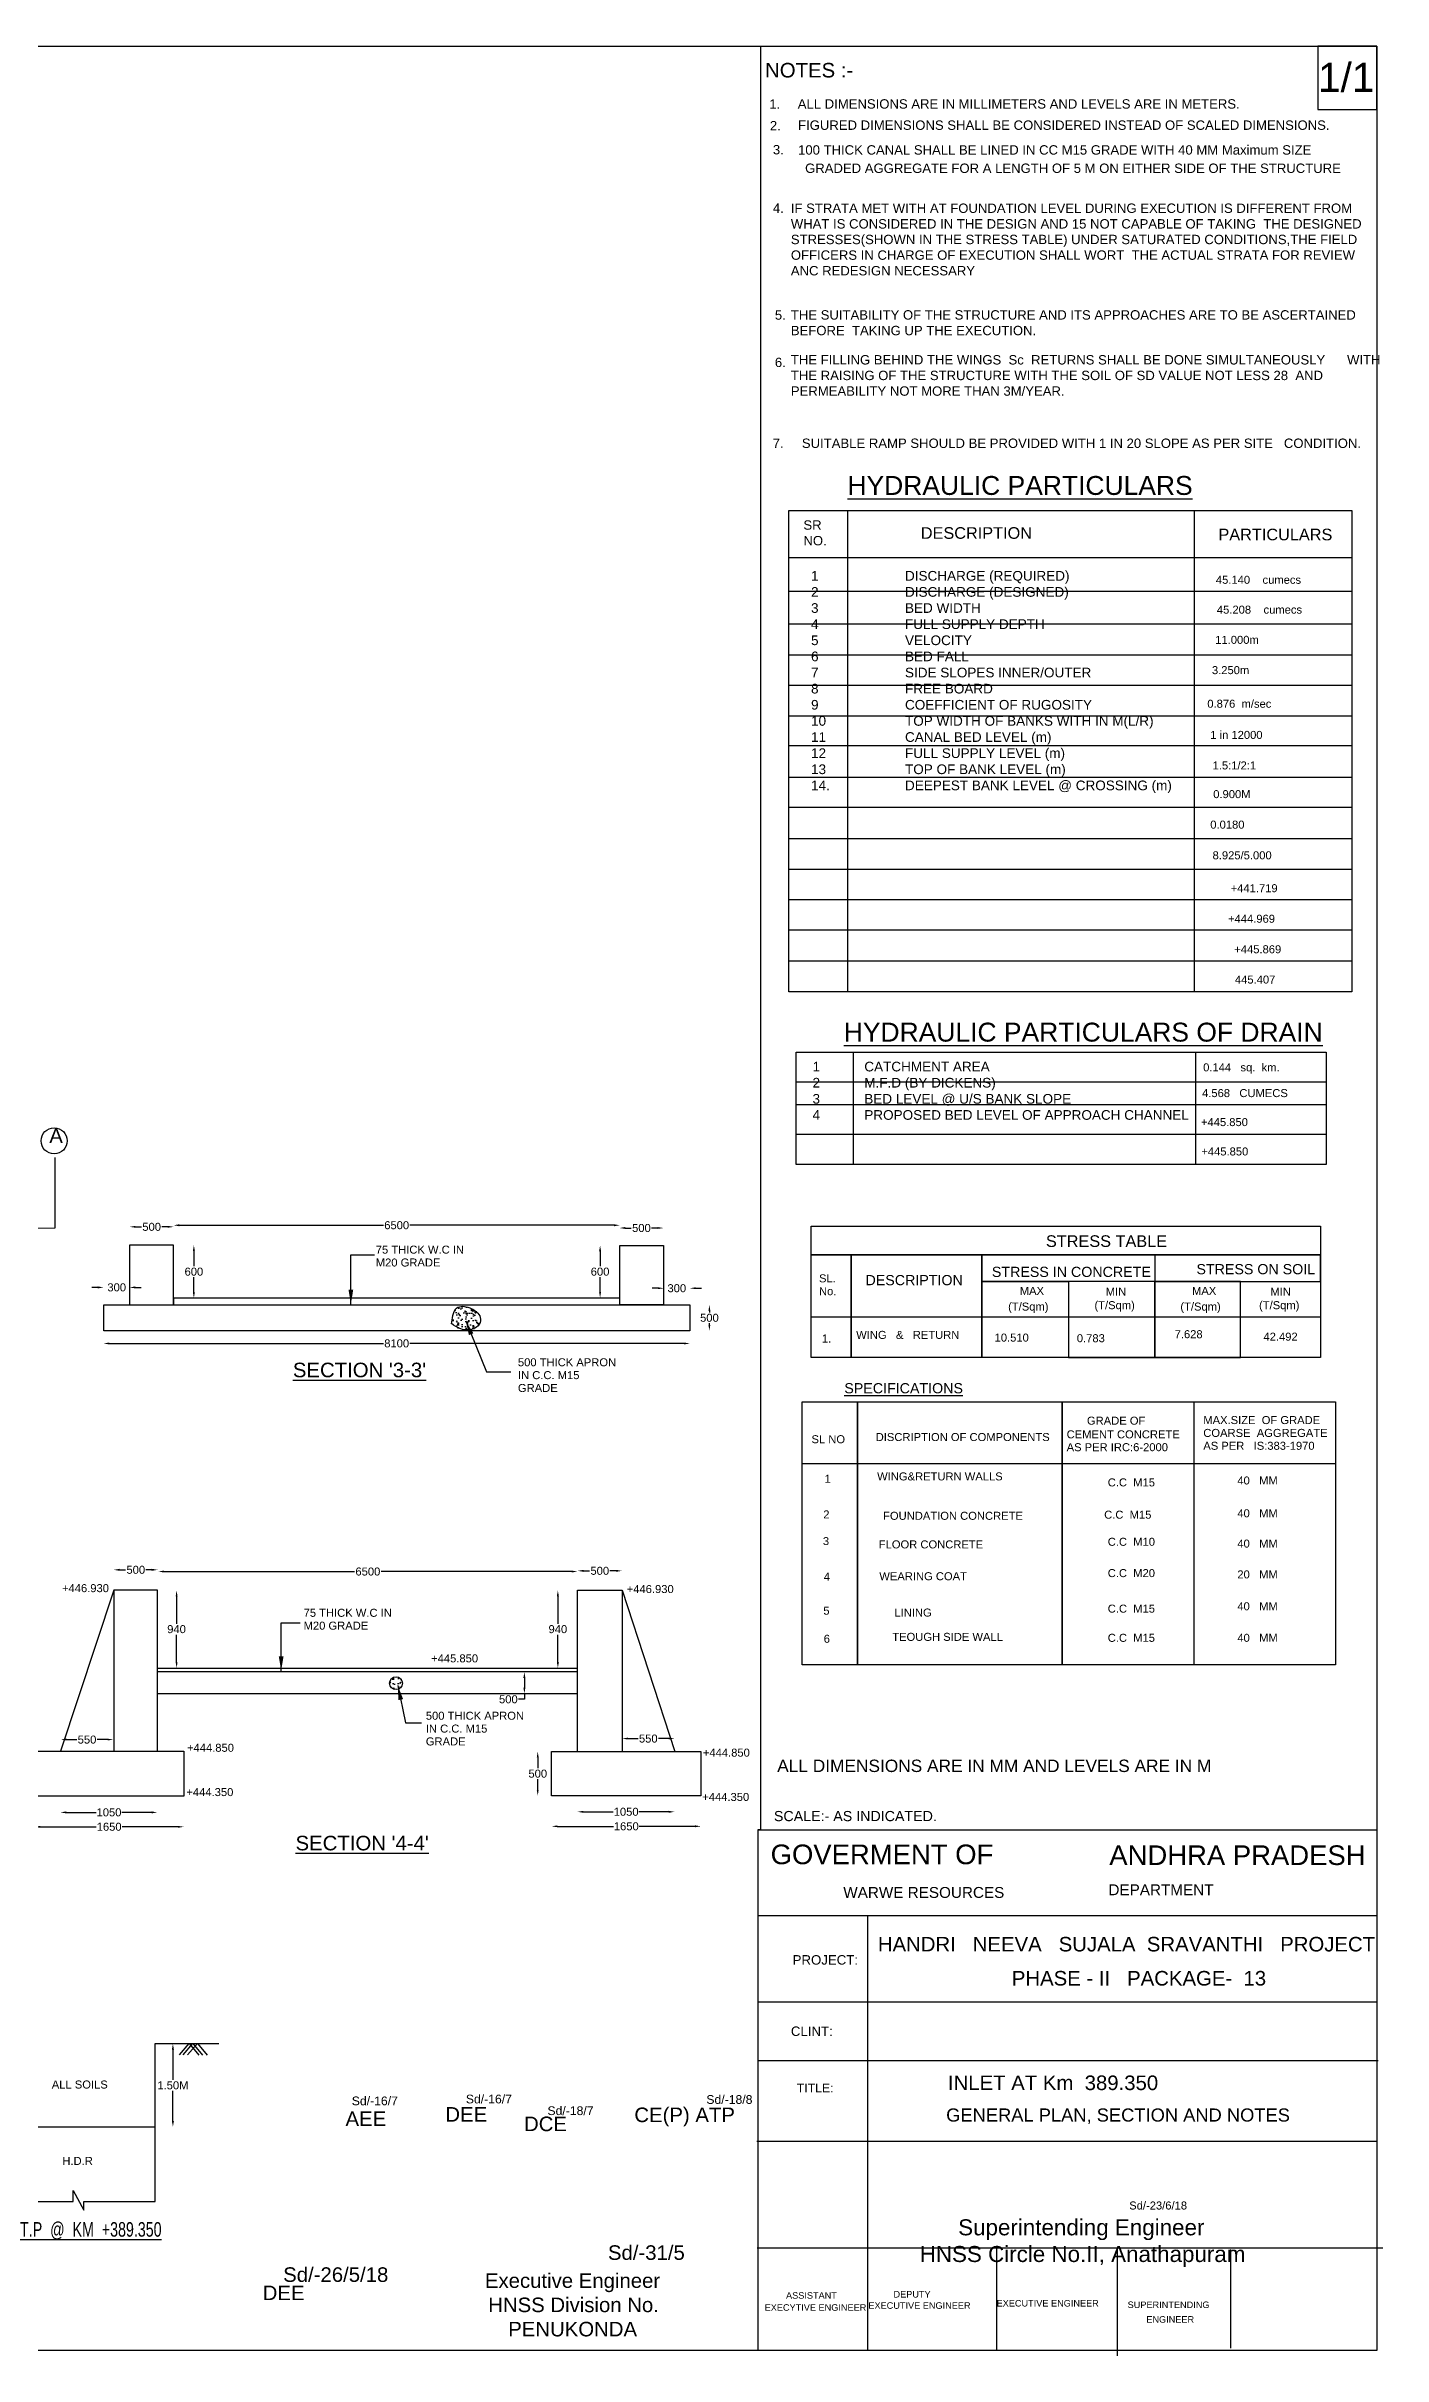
# Model space of a CAD drawing. Header units: inches. Extents: x 12 to 242, y 19 to 178.
# Drawn here: x 149.9 to 241.7, y 19.2 to 177.9 of the extents above; entities that cross this region are included whole.
import ezdxf

# ---------------------------------------------------------------- set-up
doc = ezdxf.new("R2010")
doc.units = ezdxf.units.IN
doc.header["$MEASUREMENT"] = 0
doc.styles.get("Standard").update_dxf_attribs({"font": 'arial.ttf', "height": 0.55})
doc.dimstyles.get("Standard").update_dxf_attribs({"dimtxt": 0.55, "dimasz": 0.4, "dimexe": 0.18, "dimexo": 0.0625, "dimgap": 0.09, "dimtad": 0, "dimtih": 1, "dimtoh": 1, "dimdec": 4, "dimzin": 0, "dimdsep": 46, "dimtxsty": 'Standard', "dimcen": 0.09, "dimse1": 1, "dimse2": 1, "dimadec": 0, "dimazin": 0, "dimtfac": 1, "dimtdec": 4, "dimtofl": 0, "dimtmove": 0, "dimatfit": 3, "dimfxl": 1, "dimtolj": 1, "dimtzin": 0, "dimarcsym": 0})
pattern_1 = [(50, (0, 0), (0.7172602, -0.0627521), [0.075, -0.825]), (355, (0, 0), (-0.1387513, 0.752192), [0.06, -0.66]), (100.4514, (0.0598, -0.0052), (0.5785094, 0.6894395), [0.0637402, -0.701142]), (46.1842, (0, 0.2), (1.067241, -0.165519), [0.1125, -1.2375]), (96.6356, (0.0889, 0.1862), (0.9346627, 0.974118), [0.09561, -1.051713]), (351.1842, (0, 0.2), (0.934662, 0.9741186), [0.09, -0.99]), (21, (0.1, 0.15), (0.596907, -0.4026189), [0.075, -0.825]), (326, (0.1, 0.15), (0.2433153, 0.72515), [0.06, -0.66]), (71.4514, (0.14974, 0.11645), (0.8402226, 0.3225305), [0.0637402, -0.701142]), (37.5, (0, 0), (0.01215986, 0.33289385), [0, -0.652, 0, -0.67, 0, -0.6625]), (7.5, (0, 0), (0.26306954, 0.3944117), [0, -0.382, 0, -0.637, 0, -0.2525]), (327.5, (-0.223, 0), (0.53382244, -0.02255487), [0, -0.25, 0, -0.78, 0, -1.035]), (317.5, (-0.323, 0), (0.5831862, 0.100105), [0, -0.325, 0, -0.518, 0, -0.735])]

# ---------------------------------------------------------------- blocks, each defined once
blk = doc.blocks.new('*D34')
at = {"color": 0, "lineweight": -2}
for p, q in [((156.08, 96.77), (156.49, 96.77)), ((158.3, 96.77), (157.88, 96.77))]:
    blk.add_line(p, q, dxfattribs=at)
at = {"color": 0}
for points in [[(156.08, 96.84), (156.08, 96.71), (155.68, 96.77)], [(158.3, 96.84), (158.3, 96.71), (158.7, 96.77)]]:
    blk.add_solid(points, dxfattribs=at)
at = {"layer": 'Defpoints', "color": 0}
for p in [(155.68, 95.51), (158.7, 96.77), (158.7, 95.51)]:
    blk.add_point(p, dxfattribs=at)
at = {"color": 0, "insert": (157.19, 96.77), "char_height": 0.55, "attachment_point": 5}
blk.add_mtext('\\A1;500', dxfattribs=at)
blk = doc.blocks.new('*D35')
at = {"color": 0, "lineweight": -2}
for p, q in [((160.09, 95.11), (160.09, 94.06)), ((160.09, 92.28), (160.09, 93.32))]:
    blk.add_line(p, q, dxfattribs=at)
at = {"color": 0}
for points in [[(160.02, 95.11), (160.16, 95.11), (160.09, 95.51)], [(160.02, 92.28), (160.16, 92.28), (160.09, 91.88)]]:
    blk.add_solid(points, dxfattribs=at)
at = {"layer": 'Defpoints', "color": 0}
for p in [(158.7, 95.51), (158.7, 91.88), (160.09, 91.88)]:
    blk.add_point(p, dxfattribs=at)
at = {"color": 0, "insert": (160.09, 93.69), "char_height": 0.55, "attachment_point": 5}
blk.add_mtext('\\A1;600', dxfattribs=at)
blk = doc.blocks.new('*D36')
at = {"color": 0, "lineweight": -2}
for p, q in [((153.49, 92.61), (153.09, 92.61)), ((156.08, 92.61), (156.48, 92.61))]:
    blk.add_line(p, q, dxfattribs=at)
at = {"color": 0}
for points in [[(153.49, 92.68), (153.49, 92.54), (153.89, 92.61)], [(156.08, 92.68), (156.08, 92.54), (155.68, 92.61)]]:
    blk.add_solid(points, dxfattribs=at)
at = {"layer": 'Defpoints', "color": 0}
for p in [(155.68, 92.61), (153.89, 91.42), (155.68, 91.42)]:
    blk.add_point(p, dxfattribs=at)
at = {"color": 0, "insert": (154.79, 92.61), "char_height": 0.55, "attachment_point": 5}
blk.add_mtext('\\A1;300', dxfattribs=at)
blk = doc.blocks.new('*D37')
at = {"color": 0, "lineweight": -2}
for p, q in [((159.1, 96.88), (173.11, 96.88)), ((188.94, 96.88), (174.93, 96.88))]:
    blk.add_line(p, q, dxfattribs=at)
at = {"color": 0}
for points in [[(159.1, 96.95), (159.1, 96.81), (158.7, 96.88)], [(188.94, 96.95), (188.94, 96.81), (189.34, 96.88)]]:
    blk.add_solid(points, dxfattribs=at)
at = {"layer": 'Defpoints', "color": 0}
for p in [(189.34, 96.88), (158.7, 95.51), (189.34, 95.5)]:
    blk.add_point(p, dxfattribs=at)
at = {"color": 0, "insert": (174.02, 96.88), "char_height": 0.55, "attachment_point": 5}
blk.add_mtext('\\A1;6500', dxfattribs=at)
blk = doc.blocks.new('*D38')
at = {"color": 0, "lineweight": -2}
for p, q in [((189.72, 96.69), (190.13, 96.69)), ((191.94, 96.69), (191.53, 96.69))]:
    blk.add_line(p, q, dxfattribs=at)
at = {"color": 0}
for points in [[(189.72, 96.76), (189.72, 96.63), (189.32, 96.69)], [(191.94, 96.76), (191.94, 96.63), (192.34, 96.69)]]:
    blk.add_solid(points, dxfattribs=at)
at = {"layer": 'Defpoints', "color": 0}
for p in [(189.32, 95.43), (192.34, 96.69), (192.34, 95.43)]:
    blk.add_point(p, dxfattribs=at)
at = {"color": 0, "insert": (190.83, 96.69), "char_height": 0.55, "attachment_point": 5}
blk.add_mtext('\\A1;500', dxfattribs=at)
blk = doc.blocks.new('*D39')
at = {"color": 0, "lineweight": -2}
for p, q in [((191.97, 92.55), (191.57, 92.55)), ((194.55, 92.55), (194.95, 92.55))]:
    blk.add_line(p, q, dxfattribs=at)
at = {"color": 0}
for points in [[(191.97, 92.62), (191.97, 92.49), (192.37, 92.55)], [(194.55, 92.62), (194.55, 92.49), (194.15, 92.55)]]:
    blk.add_solid(points, dxfattribs=at)
at = {"layer": 'Defpoints', "color": 0}
for p in [(194.15, 92.55), (192.37, 91.36), (194.15, 91.36)]:
    blk.add_point(p, dxfattribs=at)
at = {"color": 0, "insert": (193.26, 92.55), "char_height": 0.55, "attachment_point": 5}
blk.add_mtext('\\A1;300', dxfattribs=at)
blk = doc.blocks.new('*D40')
at = {"color": 0, "lineweight": -2}
for p, q in [((187.99, 95.09), (187.99, 94.06)), ((187.99, 92.3), (187.99, 93.32))]:
    blk.add_line(p, q, dxfattribs=at)
at = {"color": 0}
for points in [[(187.92, 95.09), (188.06, 95.09), (187.99, 95.49)], [(187.92, 92.3), (188.06, 92.3), (187.99, 91.9)]]:
    blk.add_solid(points, dxfattribs=at)
at = {"layer": 'Defpoints', "color": 0}
for p in [(189.33, 95.49), (187.99, 91.9), (189.33, 91.9)]:
    blk.add_point(p, dxfattribs=at)
at = {"color": 0, "insert": (187.99, 93.69), "char_height": 0.55, "attachment_point": 5}
blk.add_mtext('\\A1;600', dxfattribs=at)
blk = doc.blocks.new('*D41')
at = {"color": 0, "lineweight": -2}
for p, q in [((195.5, 91.01), (195.5, 90.89)), ((195.5, 90.03), (195.5, 90.15))]:
    blk.add_line(p, q, dxfattribs=at)
at = {"color": 0}
for points in [[(195.43, 91.01), (195.56, 91.01), (195.5, 91.41)], [(195.43, 90.03), (195.56, 90.03), (195.5, 89.63)]]:
    blk.add_solid(points, dxfattribs=at)
at = {"layer": 'Defpoints', "color": 0}
for p in [(194.15, 91.41), (194.16, 89.63), (195.5, 89.63)]:
    blk.add_point(p, dxfattribs=at)
at = {"color": 0, "insert": (195.5, 90.52), "char_height": 0.55, "attachment_point": 5}
blk.add_mtext('\\A1;500', dxfattribs=at)
blk = doc.blocks.new('*D42')
at = {"color": 0, "lineweight": -2}
for p, q in [((154.28, 88.76), (173.11, 88.76)), ((193.76, 88.76), (174.93, 88.76))]:
    blk.add_line(p, q, dxfattribs=at)
at = {"color": 0}
for points in [[(154.28, 88.82), (154.28, 88.69), (153.88, 88.76)], [(193.76, 88.82), (193.76, 88.69), (194.16, 88.76)]]:
    blk.add_solid(points, dxfattribs=at)
at = {"layer": 'Defpoints', "color": 0}
for p in [(153.88, 89.61), (194.16, 89.63), (194.16, 88.76)]:
    blk.add_point(p, dxfattribs=at)
at = {"color": 0, "insert": (174.02, 88.76), "char_height": 0.55, "attachment_point": 5}
blk.add_mtext('\\A1;8100', dxfattribs=at)
blk = doc.blocks.new('*D43')
at = {"color": 0, "lineweight": -2}
for p, q in [((158.04, 73.08), (171.13, 73.08)), ((186.04, 73.08), (172.95, 73.08))]:
    blk.add_line(p, q, dxfattribs=at)
at = {"color": 0}
for points in [[(158.04, 73.15), (158.04, 73.02), (157.64, 73.08)], [(186.04, 73.15), (186.04, 73.02), (186.44, 73.08)]]:
    blk.add_solid(points, dxfattribs=at)
at = {"layer": 'Defpoints', "color": 0}
for p in [(186.44, 73.08), (157.64, 71.82), (186.44, 71.73)]:
    blk.add_point(p, dxfattribs=at)
at = {"color": 0, "insert": (172.04, 73.08), "char_height": 0.55, "attachment_point": 5}
blk.add_mtext('\\A1;6500', dxfattribs=at)
blk = doc.blocks.new('*D44')
at = {"color": 0, "lineweight": -2}
for p, q in [((154.99, 73.2), (155.4, 73.2)), ((157.2, 73.2), (156.79, 73.2))]:
    blk.add_line(p, q, dxfattribs=at)
at = {"color": 0}
for points in [[(154.99, 73.27), (154.99, 73.13), (154.59, 73.2)], [(157.2, 73.27), (157.2, 73.13), (157.6, 73.2)]]:
    blk.add_solid(points, dxfattribs=at)
at = {"layer": 'Defpoints', "color": 0}
for p in [(157.6, 73.2), (154.59, 71.8), (157.6, 71.79)]:
    blk.add_point(p, dxfattribs=at)
at = {"color": 0, "insert": (156.1, 73.2), "char_height": 0.55, "attachment_point": 5}
blk.add_mtext('\\A1;500', dxfattribs=at)
blk = doc.blocks.new('*D45')
at = {"color": 0, "lineweight": -2}
for p, q in [((186.86, 73.13), (187.27, 73.13)), ((189.08, 73.13), (188.67, 73.13))]:
    blk.add_line(p, q, dxfattribs=at)
at = {"color": 0}
for points in [[(186.86, 73.2), (186.86, 73.06), (186.46, 73.13)], [(189.08, 73.2), (189.08, 73.06), (189.48, 73.13)]]:
    blk.add_solid(points, dxfattribs=at)
at = {"layer": 'Defpoints', "color": 0}
for p in [(189.48, 73.13), (186.46, 71.73), (189.48, 71.72)]:
    blk.add_point(p, dxfattribs=at)
at = {"color": 0, "insert": (187.97, 73.13), "char_height": 0.55, "attachment_point": 5}
blk.add_mtext('\\A1;500', dxfattribs=at)
blk = doc.blocks.new('*D46')
at = {"color": 0, "lineweight": -2}
for p, q in [((158.9, 71.38), (158.9, 69.49)), ((158.9, 66.85), (158.9, 68.74))]:
    blk.add_line(p, q, dxfattribs=at)
at = {"color": 0}
for points in [[(158.84, 71.38), (158.97, 71.38), (158.9, 71.78)], [(158.84, 66.85), (158.97, 66.85), (158.9, 66.45)]]:
    blk.add_solid(points, dxfattribs=at)
at = {"layer": 'Defpoints', "color": 0}
for p in [(157.61, 71.78), (157.6, 66.45), (158.9, 66.45)]:
    blk.add_point(p, dxfattribs=at)
at = {"color": 0, "insert": (158.9, 69.12), "char_height": 0.55, "attachment_point": 5}
blk.add_mtext('\\A1;940', dxfattribs=at)
blk = doc.blocks.new('*D47')
at = {"color": 0, "lineweight": -2}
for p, q in [((185.09, 71.38), (185.09, 69.49)), ((185.09, 66.86), (185.09, 68.74))]:
    blk.add_line(p, q, dxfattribs=at)
at = {"color": 0}
for points in [[(185.02, 71.38), (185.16, 71.38), (185.09, 71.78)], [(185.02, 66.86), (185.16, 66.86), (185.09, 66.46)]]:
    blk.add_solid(points, dxfattribs=at)
at = {"layer": 'Defpoints', "color": 0}
for p in [(186.44, 71.78), (185.09, 66.46), (186.44, 66.46)]:
    blk.add_point(p, dxfattribs=at)
at = {"color": 0, "insert": (185.09, 69.12), "char_height": 0.55, "attachment_point": 5}
blk.add_mtext('\\A1;940', dxfattribs=at)
blk = doc.blocks.new('*D48')
at = {"color": 0, "lineweight": -2}
for p, q in [((182.79, 65.77), (182.79, 65.1)), ((182.79, 64.3), (182.39, 64.3)), ((182.79, 64.7), (182.79, 64.3))]:
    blk.add_line(p, q, dxfattribs=at)
at = {"color": 0}
for points in [[(182.72, 65.77), (182.86, 65.77), (182.79, 66.17)], [(182.72, 65.1), (182.86, 65.1), (182.79, 64.7)]]:
    blk.add_solid(points, dxfattribs=at)
at = {"layer": 'Defpoints', "color": 0}
for p in [(182.74, 66.17), (182.74, 64.7), (182.79, 64.7)]:
    blk.add_point(p, dxfattribs=at)
at = {"color": 0, "insert": (181.69, 64.3), "char_height": 0.55, "attachment_point": 5}
blk.add_mtext('\\A1;500', dxfattribs=at)
blk = doc.blocks.new('*D49')
at = {"color": 0, "lineweight": -2}
for p, q in [((189.9, 61.6), (190.61, 61.6)), ((192.71, 61.6), (192, 61.6))]:
    blk.add_line(p, q, dxfattribs=at)
at = {"color": 0}
for points in [[(189.9, 61.67), (189.9, 61.54), (189.5, 61.6)], [(192.71, 61.67), (192.71, 61.54), (193.11, 61.6)]]:
    blk.add_solid(points, dxfattribs=at)
at = {"layer": 'Defpoints', "color": 0}
for p in [(189.5, 60.73), (193.11, 61.6), (193.11, 60.78)]:
    blk.add_point(p, dxfattribs=at)
at = {"color": 0, "insert": (191.3, 61.6), "char_height": 0.55, "attachment_point": 5}
blk.add_mtext('\\A1;550', dxfattribs=at)
blk = doc.blocks.new('*D50')
at = {"color": 0, "lineweight": -2}
for p, q in [((183.71, 60.31), (183.71, 59.57)), ((183.71, 58.08), (183.71, 58.82))]:
    blk.add_line(p, q, dxfattribs=at)
at = {"color": 0}
for points in [[(183.64, 60.31), (183.77, 60.31), (183.71, 60.71)], [(183.64, 58.08), (183.77, 58.08), (183.71, 57.68)]]:
    blk.add_solid(points, dxfattribs=at)
at = {"layer": 'Defpoints', "color": 0}
for p in [(184.66, 60.71), (183.71, 57.68), (184.67, 57.68)]:
    blk.add_point(p, dxfattribs=at)
at = {"color": 0, "insert": (183.71, 59.19), "char_height": 0.55, "attachment_point": 5}
blk.add_mtext('\\A1;500', dxfattribs=at)
blk = doc.blocks.new('*D51')
at = {"color": 0, "lineweight": -2}
for p, q in [((186.85, 56.57), (188.89, 56.57)), ((192.7, 56.57), (190.66, 56.57))]:
    blk.add_line(p, q, dxfattribs=at)
at = {"color": 0}
for points in [[(186.85, 56.64), (186.85, 56.5), (186.45, 56.57)], [(192.7, 56.64), (192.7, 56.5), (193.1, 56.57)]]:
    blk.add_solid(points, dxfattribs=at)
at = {"layer": 'Defpoints', "color": 0}
for p in [(186.45, 60.72), (193.1, 60.73), (193.1, 56.57)]:
    blk.add_point(p, dxfattribs=at)
at = {"color": 0, "insert": (189.78, 56.57), "char_height": 0.55, "attachment_point": 5}
blk.add_mtext('\\A1;1050', dxfattribs=at)
blk = doc.blocks.new('*D52')
at = {"color": 0, "lineweight": -2}
for p, q in [((185.06, 55.57), (188.91, 55.57)), ((194.52, 55.57), (190.68, 55.57))]:
    blk.add_line(p, q, dxfattribs=at)
at = {"color": 0}
for points in [[(185.06, 55.64), (185.06, 55.51), (184.66, 55.57)], [(194.52, 55.64), (194.52, 55.51), (194.92, 55.57)]]:
    blk.add_solid(points, dxfattribs=at)
at = {"layer": 'Defpoints', "color": 0}
for p in [(184.66, 57.65), (194.92, 57.67), (194.92, 55.57)]:
    blk.add_point(p, dxfattribs=at)
at = {"color": 0, "insert": (189.79, 55.57), "char_height": 0.55, "attachment_point": 5}
blk.add_mtext('\\A1;1650', dxfattribs=at)
blk = doc.blocks.new('*D54')
at = {"color": 0, "lineweight": -2}
for p, q in [((151.35, 61.53), (152.06, 61.53)), ((154.16, 61.53), (153.45, 61.53))]:
    blk.add_line(p, q, dxfattribs=at)
at = {"color": 0}
for points in [[(151.35, 61.6), (151.35, 61.47), (150.95, 61.53)], [(154.16, 61.6), (154.16, 61.47), (154.56, 61.53)]]:
    blk.add_solid(points, dxfattribs=at)
at = {"layer": 'Defpoints', "color": 0}
for p in [(150.95, 60.66), (154.56, 61.53), (154.56, 60.71)]:
    blk.add_point(p, dxfattribs=at)
at = {"color": 0, "insert": (152.75, 61.53), "char_height": 0.55, "attachment_point": 5}
blk.add_mtext('\\A1;550', dxfattribs=at)
blk = doc.blocks.new('*D55')
at = {"color": 0, "lineweight": -2}
for p, q in [((151.33, 56.53), (153.38, 56.53)), ((157.18, 56.53), (155.14, 56.53))]:
    blk.add_line(p, q, dxfattribs=at)
at = {"color": 0}
for points in [[(151.33, 56.6), (151.33, 56.46), (150.93, 56.53)], [(157.18, 56.6), (157.18, 56.46), (157.58, 56.53)]]:
    blk.add_solid(points, dxfattribs=at)
at = {"layer": 'Defpoints', "color": 0}
for p in [(150.93, 60.68), (157.58, 60.69), (157.58, 56.53)]:
    blk.add_point(p, dxfattribs=at)
at = {"color": 0, "insert": (154.26, 56.53), "char_height": 0.55, "attachment_point": 5}
blk.add_mtext('\\A1;1050', dxfattribs=at)
blk = doc.blocks.new('*D56')
at = {"color": 0, "lineweight": -2}
for p, q in [((149.54, 55.54), (153.39, 55.54)), ((159, 55.54), (155.16, 55.54))]:
    blk.add_line(p, q, dxfattribs=at)
at = {"color": 0}
for points in [[(149.54, 55.6), (149.54, 55.47), (149.14, 55.54)], [(159, 55.6), (159, 55.47), (159.4, 55.54)]]:
    blk.add_solid(points, dxfattribs=at)
at = {"layer": 'Defpoints', "color": 0}
for p in [(149.14, 57.61), (159.4, 57.63), (159.4, 55.54)]:
    blk.add_point(p, dxfattribs=at)
at = {"color": 0, "insert": (154.27, 55.54), "char_height": 0.55, "attachment_point": 5}
blk.add_mtext('\\A1;1650', dxfattribs=at)
blk = doc.blocks.new('*D57')
at = {"color": 0, "lineweight": -2}
for p, q in [((158.65, 40.23), (158.65, 38.14)), ((158.65, 35.32), (158.65, 37.4))]:
    blk.add_line(p, q, dxfattribs=at)
at = {"color": 0}
for points in [[(158.58, 40.23), (158.72, 40.23), (158.65, 40.63)], [(158.58, 35.32), (158.72, 35.32), (158.65, 34.92)]]:
    blk.add_solid(points, dxfattribs=at)
at = {"layer": 'Defpoints', "color": 0}
for p in [(157.43, 40.63), (157.43, 34.92), (158.65, 34.92)]:
    blk.add_point(p, dxfattribs=at)
at = {"color": 0, "insert": (158.65, 37.77), "char_height": 0.55, "attachment_point": 5}
blk.add_mtext('\\A1;1.50M', dxfattribs=at)

msp = doc.modelspace()

# ---------------------------------------------------------------- hatches: boundary and pattern name
h = msp.add_hatch()
h.set_pattern_fill('AR-CONC', color=256, style=0)
edge = h.paths.add_edge_path()
edge.add_spline(control_points=[(177.78011, 90.12352), (177.98121, 89.98345), (178.45159, 89.65581), (179.28827, 89.6529), (179.80719, 90.14571), (179.75223, 90.83456), (179.15857, 91.18717), (178.58536, 91.35025), (178.03426, 91.22943), (177.86671, 90.66048), (177.80744, 90.29402), (177.77787, 90.11116)], knot_values=[0, 0, 0, 0, 0.729970405, 1.707432934, 2.226346466, 2.677187967, 3.563697036, 4.04472651, 4.496130434, 5.06675599, 5.635136847, 5.635136847, 5.635136847, 5.635136847], degree=3, periodic=0)
h = msp.add_hatch()
h.set_pattern_fill('AR-CONC', color=256, scale=0.1, style=0)
h.set_pattern_definition(pattern_1)
edge = h.paths.add_edge_path()
edge.add_spline(control_points=[(177.78011, 90.12352), (177.98121, 89.98345), (178.45159, 89.65581), (179.28827, 89.6529), (179.80719, 90.14571), (179.75223, 90.83456), (179.15857, 91.18717), (178.58536, 91.35025), (178.03426, 91.22943), (177.86671, 90.66048), (177.80744, 90.29402), (177.77787, 90.11116)], knot_values=[0, 0, 0, 0, 0.729970405, 1.707432934, 2.226346466, 2.677187967, 3.563697036, 4.04472651, 4.496130434, 5.06675599, 5.635136847, 5.635136847, 5.635136847, 5.635136847], degree=3, periodic=0)
h = msp.add_hatch()
h.set_pattern_fill('AR-CONC', color=256, scale=0.1, style=0)
h.set_pattern_definition(pattern_1)
h.paths.add_polyline_path([(173.53738, 65.41022, 1), (174.41772, 65.41022, 1)])

# ---------------------------------------------------------------- linework, layer by layer
for points in [[(241.33472, 19.54836), (12.43247, 19.54836), (12.43247, 177.91183), (241.33472, 177.91183)], [(241.33472, 177.91183), (237.29444, 177.91183), (237.29444, 173.57018), (241.33472, 173.57018)], [(200.94349, 145.99386), (239.62316, 145.99386), (239.62316, 112.92388), (200.94349, 112.92388)], [(201.45289, 108.77653), (237.85462, 108.77653), (237.85462, 101.05479), (201.45289, 101.05479)], [(155.67883, 91.41569), (158.69634, 91.41569), (158.69634, 95.51117), (155.67883, 95.51117)], [(192.35185, 91.41569), (189.3364, 91.41569), (189.3364, 95.49442), (192.35185, 95.49442)], [(202.48144, 96.81124), (237.46325, 96.81124), (237.46325, 87.79127), (202.48144, 87.79127)], [(202.48144, 96.81124), (237.46325, 96.81124), (237.46325, 94.84222), (202.48144, 94.84222)], [(202.48144, 94.84222), (205.2447, 94.84222), (205.2447, 87.79127), (202.48144, 87.79127)], [(202.48144, 94.84222), (237.46325, 94.84222), (237.46325, 90.56309), (202.48144, 90.56309)], [(205.2447, 94.84222), (214.2109, 94.84222), (214.2109, 87.79127), (205.2447, 87.79127)], [(214.2109, 94.84222), (226.08874, 94.84222), (226.08874, 93.02462), (214.2109, 93.02462)], [(237.46325, 94.84222), (226.08874, 94.84222), (226.08874, 93.02462), (237.46325, 93.02462)], [(214.2109, 93.02462), (220.15275, 93.02462), (220.15275, 87.79127), (214.2109, 87.79127)], [(220.15275, 87.79127), (226.08874, 87.79127), (226.08874, 93.02462), (220.15275, 93.02462)], [(226.08874, 87.79127), (231.98749, 87.79127), (231.98749, 93.02462), (226.08874, 93.02462)], [(153.89441, 91.41569), (194.1557, 91.41569), (194.1557, 89.61969), (153.89441, 89.61969)], [(158.69634, 91.41569), (189.3364, 91.41569), (189.3364, 91.87616), (158.69634, 91.87616)], [(201.86557, 84.75355), (238.50634, 84.75355), (238.50634, 66.6682), (201.86557, 66.6682)], [(201.86557, 84.75355), (238.50634, 84.75355), (238.50634, 80.48288), (201.86557, 80.48288)], [(201.86557, 84.75355), (205.67322, 84.75355), (205.67322, 66.6682), (201.86557, 66.6682)], [(205.67322, 84.75355), (219.7344, 84.75355), (219.7344, 66.6682), (205.67322, 66.6682)], [(219.7344, 84.75355), (228.77153, 84.75355), (228.77153, 66.6682), (219.7344, 66.6682)], [(149.09742, 60.73711), (159.39591, 60.73711), (159.39591, 57.64943), (149.09742, 57.64943)], [(184.65941, 60.72252), (194.91252, 60.72252), (194.91252, 57.67385), (184.65941, 57.67385)]]:
    msp.add_lwpolyline(points, close=True)
for points in [[(199.0282, 55.34807), (199.0282, 177.91183)], [(204.98662, 145.99386), (204.98662, 112.92388)], [(228.78371, 145.99386), (228.78371, 112.92388)], [(200.94349, 142.76526), (239.62316, 142.76526)], [(200.94349, 140.46255), (239.62316, 140.46255)], [(200.94349, 138.20384), (239.62316, 138.20384)], [(200.94349, 136.08147), (239.62316, 136.08147)], [(200.94349, 134.00594), (239.62316, 134.00594)], [(200.94349, 131.881), (239.62316, 131.881)], [(200.94349, 129.84651), (239.62316, 129.84651)], [(200.94349, 127.66485), (239.62316, 127.66485)], [(200.94349, 125.60786), (239.62316, 125.60786)], [(200.94349, 123.46776), (239.62316, 123.46776)], [(200.94349, 121.35625), (239.62316, 121.35625)], [(200.94349, 119.27848), (239.62316, 119.27848)], [(200.94349, 117.17815), (239.62316, 117.17815)], [(200.94349, 115.04675), (239.62316, 115.04675)], [(205.36259, 108.77653), (205.36259, 101.05479)], [(228.89607, 108.77653), (228.89607, 101.05479)], [(201.45289, 106.72791), (237.85462, 106.72791)], [(201.45289, 105.18504), (237.85462, 105.18504)], [(201.45289, 103.14348), (237.85462, 103.14348)], [(17.29776, 101.29018), (17.29776, 96.41367), (150.55738, 96.69255), (150.55738, 101.5422)], [(157.60249, 60.73711), (157.60249, 71.79651), (154.58995, 71.79651), (150.93742, 60.73711)], [(154.58995, 71.79651), (154.58995, 66.35374)], [(186.43697, 60.72252), (186.43697, 71.79334), (189.50155, 71.79334), (193.11377, 60.72252)], [(189.50155, 71.79334), (189.50155, 60.72252)], [(154.58995, 66.35374), (154.58995, 60.73711)], [(157.60249, 66.44597), (186.43697, 66.44597)], [(157.60249, 66.21309), (186.43697, 66.21309)], [(157.60249, 64.69963), (186.43697, 64.69963)], [(198.88268, 55.33938), (241.33472, 55.33938), (241.33472, 19.54836), (198.83632, 19.54836), (198.83632, 55.34807), (199.0282, 55.34807)], [(198.85206, 49.4529), (241.32247, 49.4529)], [(206.38785, 19.57613), (206.38785, 49.40082)], [(241.33904, 43.48397), (198.83452, 43.48397)], [(142.93466, 40.65681), (148.35589, 40.65681), (148.35589, 29.78031), (151.79683, 29.78031), (151.79683, 30.53758), (152.54065, 29.18984), (152.54065, 29.78382), (157.42737, 29.78382), (157.42737, 40.64268), (161.81395, 40.64268)], [(159.10054, 39.87157), (159.77432, 40.64268), (160.4392, 39.84784)], [(159.35312, 39.87157), (160.02691, 40.64268), (160.69179, 39.84784)], [(159.66184, 39.87157), (160.33562, 40.64268), (161.0005, 39.84784)], [(198.83452, 39.4734), (241.44172, 39.4734)], [(148.35589, 34.91706), (157.42737, 34.91706)], [(241.32441, 33.91087), (198.7458, 33.91087)], [(198.77251, 26.59778), (241.74858, 26.59778)], [(215.22311, 26.52932), (215.22311, 19.6046)], [(223.51401, 26.5761), (223.51401, 19.1835)], [(231.28966, 26.48253), (231.28966, 19.69818)]]:
    msp.add_lwpolyline(points)
for centre, radius in [((150.49175, 102.68272), 0.89721), ((173.97755, 65.41022), 0.44017)]:
    msp.add_circle(centre, radius)
msp.add_spline([(177.77787, 90.11116), (177.88172, 90.66997), (178.13007, 91.18371), (178.56324, 91.31071), (179.03271, 91.20588), (179.72001, 90.64596), (179.74311, 90.19571), (179.3908, 89.81473), (178.41472, 89.76278), (177.78011, 90.12352)], degree=3)

# ---------------------------------------------------------------- texts
for s, height, p in [('NOTES :-', 1, (199.32332, 175.76261)), ('1/1', 2, (237.29444, 174.77122)), ('1.', 0.644266, (199.61021, 173.60979)), ('    ALL DIMENSIONS ARE IN MILLIMETERS AND LEVELS ARE IN METERS.', 0.6442658, (200.56562, 173.62199)), ('2.', 0.644266, (199.65145, 172.12591)), ('FIGURED DIMENSIONS SHALL BE CONSIDERED INSTEAD OF SCALED DIMENSIONS.', 0.6442658, (201.58861, 172.16357)), ('3.', 0.644266, (199.85765, 170.47715)), ('100 THICK CANAL SHALL BE LINED IN CC M15 GRADE WITH 40 MM Maximum SIZE ', 0.6442658, (201.58861, 170.46163)), ('GRADED AGGREGATE FOR A LENGTH OF 5 M ON EITHER SIDE OF THE STRUCTURE', 0.6442658, (202.07025, 169.20151)), ('4.', 0.644266, (199.85786, 166.45874)), ('5.', 0.644266, (199.99523, 159.11398)), ('6.', 0.644266, (199.99523, 155.86097)), ('%%UHYDRAULIC PARTICULARS', 1.3, (204.97857, 147.07292)), ('45.140    cumecs', 0.55, (230.28641, 140.96542)), ('45.208    cumecs', 0.55, (230.35414, 138.91314)), ('11.000m', 0.55, (230.24125, 136.8383)), ('3.250m', 0.55, (230.01458, 134.7564)), ('0.876  m/sec', 0.55, (229.69814, 132.44733)), ('1 in 12000', 0.55, (229.90134, 130.30483)), ('1.5:1/2:1', 0.55, (230.05938, 128.20744)), ('0.900M', 0.55, (230.10358, 126.23575)), ('0.0180', 0.55, (229.90038, 124.13836)), ('8.925/5.000', 0.55, (230.05836, 122.03082)), ('+441.719', 0.55, (231.29968, 119.76928)), ('+444.969', 0.55, (231.11926, 117.67098)), ('+445.869', 0.55, (231.54824, 115.57359)), ('445.407', 0.55, (231.59413, 113.49113)), ('%%UHYDRAULIC PARTICULARS OF DRAIN', 1.3, (204.72769, 109.50265)), ('0.144   sq.  km.', 0.55, (229.40963, 107.45671)), ('4.568   CUMECS', 0.55, (229.33481, 105.68798)), ('A', 1, (150.15897, 102.53281)), ('+445.850', 0.55, (229.26, 103.69505)), ('+445.850', 0.55, (229.28494, 101.67721)), ('75 THICK W.C IN', 0.55, (172.5829, 94.92999)), ('STRESS TABLE', 0.8, (218.6118, 95.39017)), ('M20 GRADE', 0.55, (172.5829, 94.04646)), ('STRESS IN CONCRETE', 0.7, (214.8998, 93.32754)), ('STRESS ON SOIL', 0.7, (228.95152, 93.51449)), ('SL.', 0.55, (203.02541, 92.95657)), ('No.', 0.55, (203.02541, 92.07304)), ('DESCRIPTION', 0.7, (206.22117, 92.76013)), ('MAX', 0.55, (216.81634, 92.09714)), ('MIN', 0.55, (222.72147, 92.04524)), ('MAX', 0.55, (228.64624, 92.09714)), ('MIN', 0.55, (234.02637, 92.04524)), ('     (T/Sqm)', 0.55, (214.94805, 91.01671)), ('     (T/Sqm)', 0.55, (220.87776, 91.11215)), ('     (T/Sqm)', 0.55, (226.77795, 91.01671)), ('     (T/Sqm)', 0.55, (232.18266, 91.11215)), ('1.', 0.55, (203.22284, 88.82296)), ('WING   &   RETURN', 0.55, (205.58003, 89.07081)), ('10.510', 0.55, (215.08673, 88.88532)), ('0.783', 0.55, (220.7347, 88.84274)), ('7.628', 0.55, (227.45217, 89.11876)), ('42.492', 0.55, (233.55284, 88.94866)), ("%%USECTION '3-3'", 1, (166.88964, 86.43527)), ('500 THICK APRON', 0.55, (182.34634, 87.18828)), ('GRADE', 0.55, (182.34634, 85.42123)), ('IN C.C. M15', 0.55, (182.34634, 86.30476)), ('%%USPECIFICATIONS', 0.7, (204.76545, 85.33107)), ('DISCRIPTION OF COMPONENTS', 0.55, (206.91917, 82.05043)), ('CEMENT CONCRETE', 0.55, (220.03462, 82.23567)), ('GRADE OF', 0.55, (221.42834, 83.17631)), ('COARSE  AGGREGATE', 0.55, (229.421, 82.33395)), ('MAX.SIZE  OF GRADE', 0.55, (229.421, 83.21748)), ('SL NO', 0.55, (202.51202, 81.89993)), ('AS PER IRC:6-2000', 0.55, (220.03462, 81.35214)), ('AS PER   IS:383-1970', 0.55, (229.421, 81.45042)), ('1', 0.55, (203.41033, 79.18355)), ('WING&RETURN WALLS', 0.55, (207.01915, 79.34552)), ('C.C  M15', 0.55, (222.85808, 78.93328)), ('40   MM', 0.55, (231.75964, 79.06574)), ('2', 0.55, (203.32163, 76.73239)), ('FOUNDATION CONCRETE', 0.55, (207.42757, 76.63815)), ('C.C  M15', 0.55, (222.61198, 76.71488)), ('40   MM', 0.55, (231.75964, 76.80935)), ('3', 0.55, (203.29207, 74.9014)), ('FLOOR CONCRETE', 0.55, (207.13054, 74.67253)), ('C.C  M10', 0.55, (222.85808, 74.85246)), ('40   MM', 0.55, (231.75964, 74.72886)), ('WEARING COAT', 0.55, (207.16767, 72.48438)), ('C.C  M20', 0.55, (222.85808, 72.69976)), ('20   MM', 0.55, (231.75964, 72.60943)), ('+446.930', 0.55, (151.03042, 71.66629)), ('+446.930', 0.55, (189.81953, 71.6038)), ('4', 0.55, (203.3512, 72.45024)), ('75 THICK W.C IN', 0.55, (167.62591, 69.97141)), ('5', 0.55, (203.32163, 70.1172)), ('LINING', 0.55, (208.20643, 69.98742)), ('C.C  M15', 0.55, (222.85808, 70.25764)), ('40   MM', 0.55, (231.75964, 70.42022)), ('M20 GRADE', 0.55, (167.62591, 69.08789)), ('6', 0.55, (203.35073, 68.18711)), ('TEOUGH SIDE WALL', 0.55, (208.05791, 68.31849)), ('C.C  M15', 0.55, (222.85808, 68.25195)), ('40   MM', 0.55, (231.75964, 68.25337)), ('+445.850', 0.55, (176.38482, 66.8401)), ('500 THICK APRON', 0.55, (176.02067, 62.89802)), ('IN C.C. M15', 0.55, (176.02067, 62.0145)), ('+444.850', 0.55, (159.61698, 60.69611)), ('GRADE', 0.55, (176.02067, 61.13097)), ('+444.850', 0.55, (195.04958, 60.36179)), ('ALL DIMENSIONS ARE IN MM AND LEVELS ARE IN M ', 0.85, (200.15448, 59.30446)), ('+444.350', 0.55, (159.57433, 57.65022)), ('+444.350', 0.55, (195.00693, 57.3159)), ('SCALE:- AS INDICATED.', 0.7, (199.92948, 55.92766)), ("%%USECTION '4-4'", 1, (167.07323, 53.92098)), ('GOVERMENT OF', 1.35, (199.70316, 52.96983)), ('ANDHRA PRADESH', 1.35, (222.96365, 52.91218)), ('WARWE RESOURCES', 0.75, (204.69481, 50.65298)), ('DEPARTMENT', 0.75, (222.90594, 50.83665)), ('HANDRI   NEEVA   SUJALA  SRAVANTHI   PROJECT', 1, (207.06907, 46.97308)), ('PROJECT:', 0.65, (201.21597, 46.06892)), ('PHASE - II   PACKAGE-  13', 1, (216.27021, 44.63196)), ('CLINT:', 0.65, (201.09469, 41.165)), ('ALL SOILS', 0.55, (150.33043, 37.55269)), ('INLET AT Km  389.350', 1, (211.88094, 37.44629)), ('Sd/-16/7', 0.6, (170.93395, 36.40152)), ('Sd/-16/7', 0.6, (178.76862, 36.53107)), ('Sd/-18/8', 0.6, (195.28848, 36.49756)), ('TITLE:', 0.6, (201.50413, 37.29173)), ('AEE', 1, (170.50442, 34.97879)), ('DEE', 1, (177.36285, 35.27552)), ('DCE', 1, (182.76669, 34.62309)), ('Sd/-18/7', 0.6, (184.37434, 35.72814)), ('CE(P) ATP', 1, (190.34421, 35.24416)), ('GENERAL PLAN, SECTION AND NOTES', 0.9, (211.76058, 35.2821)), ('H.D.R', 0.55, (151.05742, 32.3015)), ('Sd/-23/6/18', 0.55, (224.33338, 29.2381)), ('Sd/-31/5', 1, (188.52903, 25.77636)), ('DEE', 1, (164.81744, 23.00894)), ('Sd/-26/5/18', 1, (166.2232, 24.26449)), ('EXECYTIVE ENGINEER', 0.45, (199.29238, 22.27879)), ('   ASSISTANT', 0.45, (200.23657, 23.10654)), ('EXECUTIVE ENGINEER', 0.45, (206.41617, 22.41452)), ('DEPUTY', 0.45, (208.14395, 23.18728)), ('EXECUTIVE ENGINEER', 0.45, (215.22311, 22.57156)), ('SUPERINTENDING', 0.45, (224.2245, 22.46458)), ('ENGINEER', 0.45, (225.5072, 21.4587))]:
    msp.add_text(s, height=height).set_placement(p)
at = {"width": 0.7}
msp.add_text('%%UT.P  @  KM  +389.350', height=1, dxfattribs=at).set_placement((148.15583, 27.37097))
at = {"attachment_point": 1}
for s, insert, char_height, width in [('IF STRATA MET WITH AT FOUNDATION LEVEL DURING EXECUTION IS DIFFERENT FROM WHAT IS CONSIDERED IN THE DESIGN AND 15 NOT CAPABLE OF TAKING  THE DESIGNED {\\H1.5288x; }STRESSES(SHOWN IN THE STRESS TABLE) UNDER SATURATED CONDITIONS,THE FIELD {\\H1.3525x; }OFFICERS IN CHARGE OF EXECUTION SHALL WORT  THE ACTUAL STRATA FOR REVIEW {\\H1.4113x; }ANC REDESIGN NECESSARY{\\H1.391x; }', (201.09212, 167.09894), 0.64426584, 40.5111429), ('THE SUITABILITY OF THE STRUCTURE AND ITS APPROACHES ARE TO BE ASCERTAINED BEFORE  TAKING UP THE EXECUTION.', (201.09212, 159.76682), 0.64426584, 40.5111429), ('THE FILLING BEHIND THE WINGS  Sc  RETURNS SHALL BE DONE SIMULTANEOUSLY      WITH THE RAISING OF THE STRUCTURE WITH THE SOIL OF SD VALUE NOT LESS 28  AND {\\H1.5288x; }PERMEABILITY NOT MORE THAN 3M/YEAR.{\\H1.3525x; }', (201.09212, 156.6814), 0.64426584, 40.5111429), ('7.     SUITABLE RAMP SHOULD BE PROVIDED WITH 1 IN 20 SLOPE AS PER SITE   CONDITION.', (199.84835, 150.94612), 0.6442658, 40.5111429), ('SR\\PNO.', (201.95638, 145.32572), 0.644266, 1.5283339), ('DESCRIPTION', (210.01807, 144.8561), 0.8, 6.0834604), ('PARTICULARS', (230.46077, 144.75212), 0.8, 7.7744393), ('1\\P2{\\H2.5097x; }\\P3{\\H2.0065x; }\\P4{\\H2.1701x; }\\P5{\\H2.11x; }\\P6{\\H2.1341x; }\\P7{\\H2.1276x; }\\P8{\\H2.1282x; }\\P9{\\H2.1336x; }\\P10{\\H2.1318x; }\\P11{\\H2.1324x; }\\P12{\\H2.1322x; }\\P13{\\H2.1323x; }\\P14.{\\H2.1323x; }', (202.47974, 141.84687), 0.6646903, 18.7101865), ('DISCHARGE (REQUIRED)\\PDISCHARGE (DESIGNED){\\H2.5414x; }\\PBED WIDTH{\\H2.0096x; }\\PFULL SUPPLY DEPTH{\\H2.1805x; }\\PVELOCITY{\\H2.1477x; }\\PBED FALL{\\H2.1418x; }\\PSIDE SLOPES INNER/OUTER{\\H2.1371x; }\\PFREE BOARD{\\H2.1631x; }\\PCOEFFICIENT OF RUGOSITY{\\H2.1544x; }\\PTOP WIDTH OF BANKS WITH IN M(L/R){\\H2.1573x; }\\PCANAL BED LEVEL (m){\\H2.1557x; }\\PFULL SUPPLY LEVEL (m){\\H2.1553x; }\\PTOP OF BANK LEVEL (m){\\H2.1561x; }\\PDEEPEST BANK LEVEL @ CROSSING (m){\\H2.1574x; }', (208.93336, 141.84687), 0.6646903, 18.7101865), ('1\\P2{\\H2.1754x; }\\P3{\\H1.7836x; }\\P4{\\H1.9101x; }', (202.58214, 108.1174), 0.6646903, 22.9385585), ('CATCHMENT AREA\\PM.F.D (BY DICKENS){\\H2.2029x; }\\PBED LEVEL @ U/S BANK SLOPE{\\H1.8033x; }\\PPROPOSED BED LEVEL OF APPROACH CHANNEL{\\H1.9374x; }', (206.1378, 108.1174), 0.6646903, 22.9385585), ('\\pi2.7538;Superintending Engineer \\P\\pi0.11105;HNSS Circle No.II, Anathapuram', (209.83101, 28.56329), 1.1, 22.3759209), ('\\pi0.77972;Executive Engineer \\P\\pi1.0079;HNSS Division No.  \\P\\pi2.3807;PENUKONDA', (179.30093, 24.85218), 1, 13.5048786)]:
    msp.add_mtext(s, dxfattribs=dict(at, insert=insert, char_height=char_height, width=width))

# ---------------------------------------------------------------- dimensions: what is measured, and where the dimension line sits
for base, p1, p2, text, picture, middle in [((158.69609, 96.77468), (155.67883, 95.51065), (158.69609, 95.51122), '500', '*D34', (157.18746, 96.77468)), ((189.33546, 96.87918), (158.69823, 95.51032), (189.33546, 95.49729), '6500', '*D37', (174.01684, 96.87918)), ((192.33986, 96.69343), (189.3226, 95.4294), (192.33986, 95.42997), '500', '*D38', (190.83123, 96.69343)), ((155.67835, 92.60875), (153.89316, 91.41754), (155.67835, 91.41678), '300', '*D36', (154.78576, 92.60875)), ((194.15326, 92.55231), (192.36806, 91.3611), (194.15326, 91.36034), '300', '*D39', (193.26066, 92.55231)), ((194.15577, 88.75672), (153.87744, 89.60837), (194.15577, 89.62544), '8100', '*D42', (174.0166, 88.75672)), ((157.60288, 73.19894), (154.58892, 71.79714), (157.60288, 71.79325), '500', '*D44', (156.0959, 73.19894)), ((186.44229, 73.08453), (157.63868, 71.81659), (186.44229, 71.72868), '6500', '*D43', (172.04049, 73.08453)), ((189.47668, 73.12978), (186.46272, 71.72798), (189.47668, 71.72408), '500', '*D45', (187.9697, 73.12978)), ((193.10719, 61.60356), (189.49629, 60.72725), (193.10719, 60.77805), '550', '*D49', (191.30174, 61.60356)), ((157.5843, 56.5314), (150.93471, 60.6829), (157.5843, 60.69272), '1050', '*D55', (154.2595, 56.5314)), ((154.55859, 61.53444), (150.94769, 60.65813), (154.55859, 60.70893), '550', '*D54', (152.75314, 61.53444)), ((193.10261, 56.56882), (186.45302, 60.72031), (193.10261, 60.73014), '1050', '*D51', (189.77782, 56.56882)), ((159.40444, 55.53618), (149.14479, 57.61222), (159.40444, 57.63187), '1650', '*D56', (154.27462, 55.53618)), ((194.92276, 55.5736), (184.6631, 57.64964), (194.92276, 57.66929), '1650', '*D52', (189.79293, 55.5736))]:
    dim = msp.add_linear_dim(base=base, p1=p1, p2=p2, text=text, dimstyle='Standard')
    dim.commit()
    dim.dimension.update_dxf_attribs({"geometry": picture, "text_midpoint": middle})
for base, p1, p2, text, picture, middle in [((160.09077, 91.87599), (158.69758, 95.50898), (158.69728, 91.87599), '600', '*D35', (160.09077, 93.69248)), ((187.9899, 91.89903), (189.33274, 95.4865), (189.33215, 91.89903), '600', '*D40', (187.9899, 93.69276)), ((195.49643, 89.63237), (194.14503, 91.41243), (194.15988, 89.63237), '500', '*D41', (195.49643, 90.5224)), ((158.90383, 66.4458), (157.60634, 71.78449), (157.60409, 66.4458), '940', '*D46', (158.90383, 69.11515)), ((185.09052, 66.45635), (186.43784, 71.77509), (186.43863, 66.45635), '940', '*D47', (185.09052, 69.11572)), ((182.7887, 64.69582), (182.73611, 66.16666), (182.73611, 64.69582), '500', '*D48', (181.69205, 64.29582)), ((183.70606, 57.67967), (184.66409, 60.71002), (184.67407, 57.67967), '500', '*D50', (183.70606, 59.19484)), ((158.64838, 34.91874), (157.43228, 40.62896), (157.43222, 34.91874), '1.50M', '*D57', (158.64838, 37.77385))]:
    dim = msp.add_linear_dim(base=base, p1=p1, p2=p2, angle=90, text=text, dimstyle='Standard')
    dim.commit()
    dim.dimension.update_dxf_attribs({"geometry": picture, "text_midpoint": middle})

# ---------------------------------------------------------------- leaders
for points in [[(170.87286, 91.4627), (170.87286, 94.84941), (172.49568, 94.84941)], [(178.75813, 90.32027), (180.17809, 86.81777), (181.85886, 86.81777)], [(166.08538, 66.26565), (166.08538, 69.54684), (167.39934, 69.54684)], [(174.09197, 65.26165), (174.63469, 62.69377), (175.72013, 62.69377)]]:
    msp.add_leader(points, dimstyle='Standard', override={"dimasz": 1, "dimgap": 0.09, "dimtad": 0})

doc.saveas('drawing.dxf')
